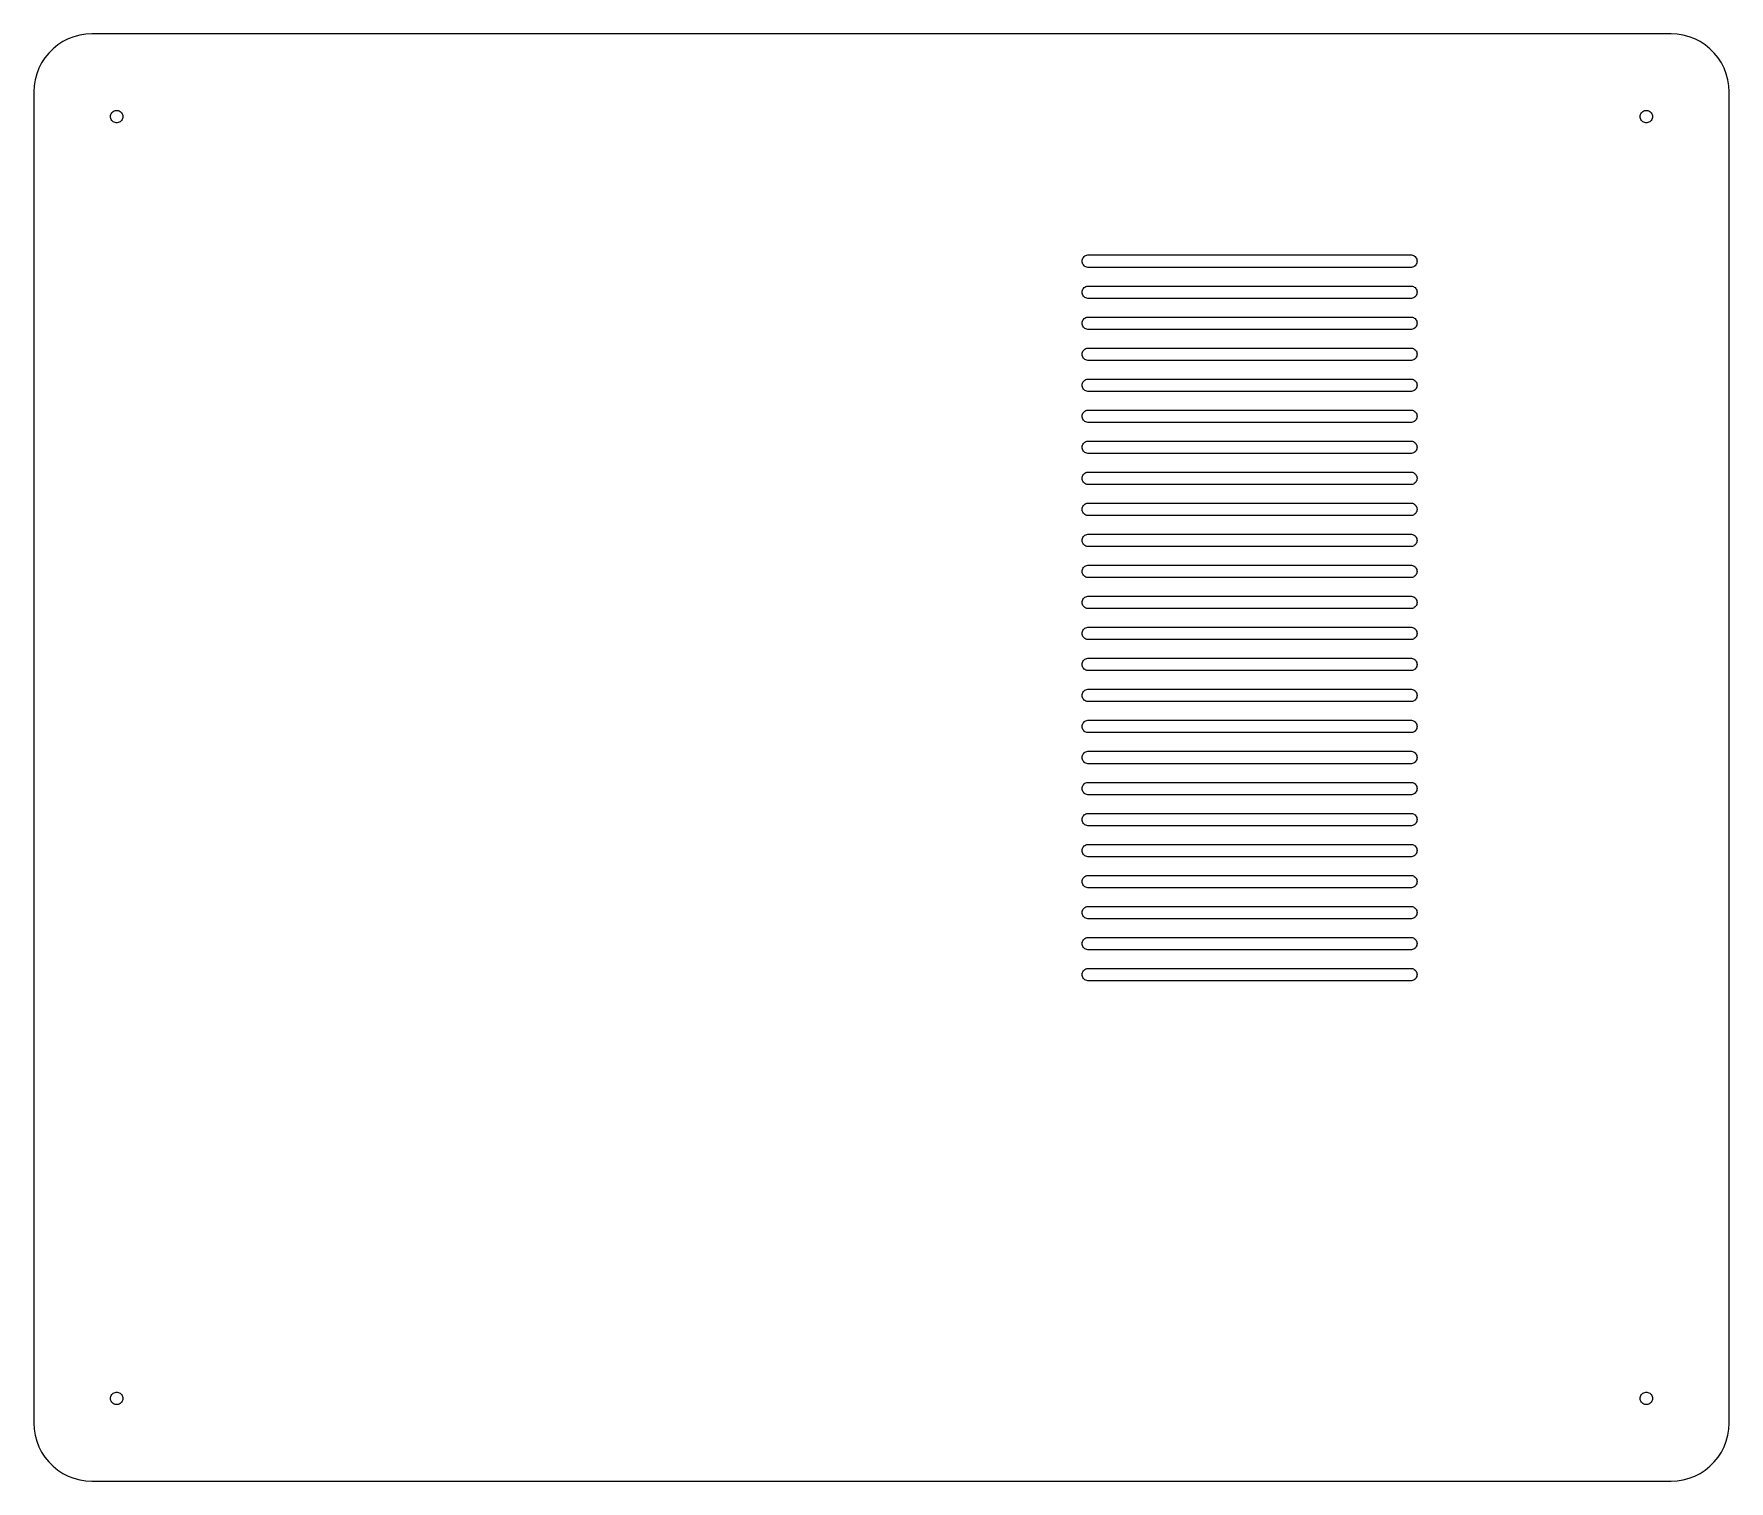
# Model space of a CAD drawing. Header units: metres. Extents: x -205 to 205, y -175 to 175.
import ezdxf

# ---------------------------------------------------------------- set-up
doc = ezdxf.new("R2010")
doc.units = ezdxf.units.M

msp = doc.modelspace()

# ---------------------------------------------------------------- linework, layer by layer
for p, q in [((-199.179, 172.276), (-200.318, 171.354)), ((-197.95, 173.074), (-199.179, 172.276)), ((-196.644, 173.74), (-197.95, 173.074)), ((-195.276, 174.265), (-196.644, 173.74)), ((-193.861, 174.644), (-195.276, 174.265)), ((-192.413, 174.873), (-193.861, 174.644)), ((-190.95, 174.95), (-192.413, 174.873)), ((190.95, 174.95), (-190.95, 174.95)), ((192.413, 174.873), (190.95, 174.95)), ((193.861, 174.644), (192.413, 174.873)), ((195.276, 174.265), (193.861, 174.644)), ((196.644, 173.74), (195.276, 174.265)), ((197.95, 173.074), (196.644, 173.74)), ((199.179, 172.276), (197.95, 173.074)), ((200.318, 171.354), (199.179, 172.276)), ((-202.276, 169.179), (-203.074, 167.95)), ((-201.354, 170.318), (-202.276, 169.179)), ((-200.318, 171.354), (-201.354, 170.318)), ((201.354, 170.318), (200.318, 171.354)), ((202.276, 169.179), (201.354, 170.318)), ((203.074, 167.95), (202.276, 169.179)), ((-204.265, 165.276), (-204.644, 163.861)), ((-203.74, 166.644), (-204.265, 165.276)), ((-203.074, 167.95), (-203.74, 166.644)), ((203.74, 166.644), (203.074, 167.95)), ((204.265, 165.276), (203.74, 166.644)), ((204.644, 163.861), (204.265, 165.276)), ((-204.873, 162.413), (-204.95, 160.95)), ((-204.95, 160.95), (-204.95, -160.95)), ((-204.644, 163.861), (-204.873, 162.413)), ((204.873, 162.413), (204.644, 163.861)), ((204.95, 160.95), (204.873, 162.413)), ((204.95, -160.95), (204.95, 160.95)), ((-186.269, 155.664), (-186.134, 155.871)), ((-186.134, 155.871), (-185.966, 156.054)), ((-185.966, 156.054), (-185.77, 156.206)), ((-185.77, 156.206), (-185.553, 156.324)), ((-185.553, 156.324), (-185.318, 156.404)), ((-185.318, 156.404), (-185.074, 156.445)), ((-185.074, 156.445), (-184.826, 156.445)), ((-184.826, 156.445), (-184.582, 156.404)), ((-184.582, 156.404), (-184.347, 156.324)), ((-184.347, 156.324), (-184.13, 156.206)), ((-184.13, 156.206), (-183.934, 156.054)), ((-183.934, 156.054), (-183.766, 155.871)), ((-183.766, 155.871), (-183.631, 155.664)), ((183.631, 155.664), (183.766, 155.871)), ((183.766, 155.871), (183.934, 156.054)), ((183.934, 156.054), (184.13, 156.206)), ((184.13, 156.206), (184.347, 156.324)), ((184.347, 156.324), (184.582, 156.404)), ((184.582, 156.404), (184.826, 156.445)), ((184.826, 156.445), (185.074, 156.445)), ((185.074, 156.445), (185.318, 156.404)), ((185.318, 156.404), (185.553, 156.324)), ((185.553, 156.324), (185.77, 156.206)), ((185.77, 156.206), (185.966, 156.054)), ((185.966, 156.054), (186.134, 155.871)), ((186.134, 155.871), (186.269, 155.664)), ((-186.45, 154.95), (-186.43, 155.197)), ((-186.43, 154.703), (-186.45, 154.95)), ((-186.43, 155.197), (-186.369, 155.437)), ((-186.369, 154.463), (-186.43, 154.703)), ((-186.369, 155.437), (-186.269, 155.664)), ((-186.269, 154.236), (-186.369, 154.463)), ((-186.134, 154.029), (-186.269, 154.236)), ((-185.966, 153.846), (-186.134, 154.029)), ((-185.77, 153.694), (-185.966, 153.846)), ((-185.553, 153.576), (-185.77, 153.694)), ((-185.318, 153.496), (-185.553, 153.576)), ((-185.074, 153.455), (-185.318, 153.496)), ((-184.826, 153.455), (-185.074, 153.455)), ((-184.582, 153.496), (-184.826, 153.455)), ((-184.347, 153.576), (-184.582, 153.496)), ((-184.13, 153.694), (-184.347, 153.576)), ((-183.934, 153.846), (-184.13, 153.694)), ((-183.766, 154.029), (-183.934, 153.846)), ((-183.631, 154.236), (-183.766, 154.029)), ((-183.631, 155.664), (-183.531, 155.437)), ((-183.531, 154.463), (-183.631, 154.236)), ((-183.531, 155.437), (-183.47, 155.197)), ((-183.47, 154.703), (-183.531, 154.463)), ((-183.47, 155.197), (-183.45, 154.95)), ((-183.45, 154.95), (-183.47, 154.703)), ((183.45, 154.95), (183.47, 155.197)), ((183.47, 154.703), (183.45, 154.95)), ((183.47, 155.197), (183.531, 155.437)), ((183.531, 154.463), (183.47, 154.703)), ((183.531, 155.437), (183.631, 155.664)), ((183.631, 154.236), (183.531, 154.463)), ((183.766, 154.029), (183.631, 154.236)), ((183.934, 153.846), (183.766, 154.029)), ((184.13, 153.694), (183.934, 153.846)), ((184.347, 153.576), (184.13, 153.694)), ((184.582, 153.496), (184.347, 153.576)), ((184.826, 153.455), (184.582, 153.496)), ((185.074, 153.455), (184.826, 153.455)), ((185.318, 153.496), (185.074, 153.455)), ((185.553, 153.576), (185.318, 153.496)), ((185.77, 153.694), (185.553, 153.576)), ((185.966, 153.846), (185.77, 153.694)), ((186.134, 154.029), (185.966, 153.846)), ((186.269, 154.236), (186.134, 154.029)), ((186.269, 155.664), (186.369, 155.437)), ((186.369, 154.463), (186.269, 154.236)), ((186.369, 155.437), (186.43, 155.197)), ((186.43, 154.703), (186.369, 154.463)), ((186.43, 155.197), (186.45, 154.95)), ((186.45, 154.95), (186.43, 154.703)), ((48.5, 120), (48.5204, 120.247)), ((48.5204, 119.753), (48.5, 120)), ((48.5204, 120.247), (48.5813, 120.487)), ((48.5813, 119.513), (48.5204, 119.753)), ((48.5813, 120.487), (48.6808, 120.714)), ((48.6808, 119.286), (48.5813, 119.513)), ((48.6808, 120.714), (48.8163, 120.921)), ((48.8163, 119.079), (48.6808, 119.286)), ((48.8163, 120.921), (48.9841, 121.104)), ((48.9841, 118.896), (48.8163, 119.079)), ((48.9841, 121.104), (49.1796, 121.256)), ((49.1796, 118.744), (48.9841, 118.896)), ((49.1796, 121.256), (49.3974, 121.374)), ((49.3974, 121.374), (49.6318, 121.454)), ((49.6318, 121.454), (49.8761, 121.495)), ((49.8761, 121.495), (128.124, 121.495)), ((128.124, 121.495), (128.368, 121.454)), ((128.368, 121.454), (128.603, 121.374)), ((128.603, 121.374), (128.82, 121.256)), ((128.82, 121.256), (129.016, 121.104)), ((129.016, 118.896), (128.82, 118.744)), ((129.016, 121.104), (129.184, 120.921)), ((129.184, 119.079), (129.016, 118.896)), ((129.184, 120.921), (129.319, 120.714)), ((129.319, 119.286), (129.184, 119.079)), ((129.319, 120.714), (129.419, 120.487)), ((129.419, 119.513), (129.319, 119.286)), ((129.419, 120.487), (129.48, 120.247)), ((129.48, 119.753), (129.419, 119.513)), ((129.48, 120.247), (129.5, 120)), ((129.5, 120), (129.48, 119.753)), ((49.3974, 118.626), (49.1796, 118.744)), ((49.6318, 118.546), (49.3974, 118.626)), ((49.8761, 118.505), (49.6318, 118.546)), ((128.124, 118.505), (49.8761, 118.505)), ((128.368, 118.546), (128.124, 118.505)), ((128.603, 118.626), (128.368, 118.546)), ((128.82, 118.744), (128.603, 118.626)), ((48.5, 112.5), (48.5204, 112.747)), ((48.5204, 112.253), (48.5, 112.5)), ((48.5204, 112.747), (48.5813, 112.987)), ((48.5813, 112.013), (48.5204, 112.253)), ((48.5813, 112.987), (48.6808, 113.214)), ((48.6808, 111.786), (48.5813, 112.013)), ((48.6808, 113.214), (48.8163, 113.421)), ((48.8163, 111.579), (48.6808, 111.786)), ((48.8163, 113.421), (48.9841, 113.604)), ((48.9841, 111.396), (48.8163, 111.579)), ((48.9841, 113.604), (49.1796, 113.756)), ((49.1796, 111.244), (48.9841, 111.396)), ((49.1796, 113.756), (49.3974, 113.874)), ((49.3974, 111.126), (49.1796, 111.244)), ((49.3974, 113.874), (49.6318, 113.954)), ((49.6318, 111.046), (49.3974, 111.126)), ((49.6318, 113.954), (49.8761, 113.995)), ((49.8761, 111.005), (49.6318, 111.046)), ((49.8761, 113.995), (128.124, 113.995)), ((128.124, 111.005), (49.8761, 111.005)), ((128.124, 113.995), (128.368, 113.954)), ((128.368, 111.046), (128.124, 111.005)), ((128.368, 113.954), (128.603, 113.874)), ((128.603, 111.126), (128.368, 111.046)), ((128.603, 113.874), (128.82, 113.756)), ((128.82, 111.244), (128.603, 111.126)), ((128.82, 113.756), (129.016, 113.604)), ((129.016, 111.396), (128.82, 111.244)), ((129.016, 113.604), (129.184, 113.421)), ((129.184, 111.579), (129.016, 111.396)), ((129.184, 113.421), (129.319, 113.214)), ((129.319, 111.786), (129.184, 111.579)), ((129.319, 113.214), (129.419, 112.987)), ((129.419, 112.013), (129.319, 111.786)), ((129.419, 112.987), (129.48, 112.747)), ((129.48, 112.253), (129.419, 112.013)), ((129.48, 112.747), (129.5, 112.5)), ((129.5, 112.5), (129.48, 112.253)), ((48.5, 105), (48.5204, 105.247)), ((48.5204, 104.753), (48.5, 105)), ((48.5204, 105.247), (48.5813, 105.487)), ((48.5813, 104.513), (48.5204, 104.753)), ((48.5813, 105.487), (48.6808, 105.714)), ((48.6808, 104.286), (48.5813, 104.513)), ((48.6808, 105.714), (48.8163, 105.921)), ((48.8163, 104.079), (48.6808, 104.286)), ((48.8163, 105.921), (48.9841, 106.104)), ((48.9841, 103.896), (48.8163, 104.079)), ((48.9841, 106.104), (49.1796, 106.256)), ((49.1796, 103.744), (48.9841, 103.896)), ((49.1796, 106.256), (49.3974, 106.374)), ((49.3974, 103.626), (49.1796, 103.744)), ((49.3974, 106.374), (49.6318, 106.454)), ((49.6318, 103.546), (49.3974, 103.626)), ((49.6318, 106.454), (49.8761, 106.495)), ((49.8761, 103.505), (49.6318, 103.546)), ((49.8761, 106.495), (128.124, 106.495)), ((128.124, 103.505), (49.8761, 103.505)), ((128.124, 106.495), (128.368, 106.454)), ((128.368, 103.546), (128.124, 103.505)), ((128.368, 106.454), (128.603, 106.374)), ((128.603, 103.626), (128.368, 103.546)), ((128.603, 106.374), (128.82, 106.256)), ((128.82, 103.744), (128.603, 103.626)), ((128.82, 106.256), (129.016, 106.104)), ((129.016, 103.896), (128.82, 103.744)), ((129.016, 106.104), (129.184, 105.921)), ((129.184, 104.079), (129.016, 103.896)), ((129.184, 105.921), (129.319, 105.714)), ((129.319, 104.286), (129.184, 104.079)), ((129.319, 105.714), (129.419, 105.487)), ((129.419, 104.513), (129.319, 104.286)), ((129.419, 105.487), (129.48, 105.247)), ((129.48, 104.753), (129.419, 104.513)), ((129.48, 105.247), (129.5, 105)), ((129.5, 105), (129.48, 104.753)), ((48.6808, 98.2139), (48.8163, 98.4213)), ((48.8163, 98.4213), (48.9841, 98.6036)), ((48.9841, 98.6036), (49.1796, 98.7558)), ((49.1796, 98.7558), (49.3974, 98.8737)), ((49.3974, 98.8737), (49.6318, 98.9541)), ((49.6318, 98.9541), (49.8761, 98.9949)), ((49.8761, 98.9949), (128.124, 98.9949)), ((128.124, 98.9949), (128.368, 98.9541)), ((128.368, 98.9541), (128.603, 98.8737)), ((128.603, 98.8737), (128.82, 98.7558)), ((128.82, 98.7558), (129.016, 98.6036)), ((129.016, 98.6036), (129.184, 98.4213)), ((129.184, 98.4213), (129.319, 98.2139)), ((48.5, 97.5), (48.5204, 97.7469)), ((48.5204, 97.2531), (48.5, 97.5)), ((48.5204, 97.7469), (48.5813, 97.987)), ((48.5813, 97.013), (48.5204, 97.2531)), ((48.5813, 97.987), (48.6808, 98.2139)), ((48.6808, 96.7861), (48.5813, 97.013)), ((48.8163, 96.5787), (48.6808, 96.7861)), ((48.9841, 96.3964), (48.8163, 96.5787)), ((49.1796, 96.2442), (48.9841, 96.3964)), ((49.3974, 96.1263), (49.1796, 96.2442)), ((49.6318, 96.0459), (49.3974, 96.1263)), ((49.8761, 96.0051), (49.6318, 96.0459)), ((128.124, 96.0051), (49.8761, 96.0051)), ((128.368, 96.0459), (128.124, 96.0051)), ((128.603, 96.1263), (128.368, 96.0459)), ((128.82, 96.2442), (128.603, 96.1263)), ((129.016, 96.3964), (128.82, 96.2442)), ((129.184, 96.5787), (129.016, 96.3964)), ((129.319, 96.7861), (129.184, 96.5787)), ((129.319, 98.2139), (129.419, 97.987)), ((129.419, 97.013), (129.319, 96.7861)), ((129.419, 97.987), (129.48, 97.7469)), ((129.48, 97.2531), (129.419, 97.013)), ((129.48, 97.7469), (129.5, 97.5)), ((129.5, 97.5), (129.48, 97.2531)), ((48.5, 90), (48.5204, 90.2469)), ((48.5204, 90.2469), (48.5813, 90.487)), ((48.5813, 90.487), (48.6808, 90.7139)), ((48.6808, 90.7139), (48.8163, 90.9213)), ((48.8163, 90.9213), (48.9841, 91.1036)), ((48.9841, 91.1036), (49.1796, 91.2558)), ((49.1796, 91.2558), (49.3974, 91.3737)), ((49.3974, 91.3737), (49.6318, 91.4541)), ((49.6318, 91.4541), (49.8761, 91.4949)), ((49.8761, 91.4949), (128.124, 91.4949)), ((128.124, 91.4949), (128.368, 91.4541)), ((128.368, 91.4541), (128.603, 91.3737)), ((128.603, 91.3737), (128.82, 91.2558)), ((128.82, 91.2558), (129.016, 91.1036)), ((129.016, 91.1036), (129.184, 90.9213)), ((129.184, 90.9213), (129.319, 90.7139)), ((129.319, 90.7139), (129.419, 90.487)), ((129.419, 90.487), (129.48, 90.2469)), ((129.48, 90.2469), (129.5, 90)), ((48.5204, 89.7531), (48.5, 90)), ((48.5813, 89.513), (48.5204, 89.7531)), ((48.6808, 89.2861), (48.5813, 89.513)), ((48.8163, 89.0787), (48.6808, 89.2861)), ((48.9841, 88.8964), (48.8163, 89.0787)), ((49.1796, 88.7442), (48.9841, 88.8964)), ((49.3974, 88.6263), (49.1796, 88.7442)), ((49.6318, 88.5459), (49.3974, 88.6263)), ((49.8761, 88.5051), (49.6318, 88.5459)), ((128.124, 88.5051), (49.8761, 88.5051)), ((128.368, 88.5459), (128.124, 88.5051)), ((128.603, 88.6263), (128.368, 88.5459)), ((128.82, 88.7442), (128.603, 88.6263)), ((129.016, 88.8964), (128.82, 88.7442)), ((129.184, 89.0787), (129.016, 88.8964)), ((129.319, 89.2861), (129.184, 89.0787)), ((129.419, 89.513), (129.319, 89.2861)), ((129.48, 89.7531), (129.419, 89.513)), ((129.5, 90), (129.48, 89.7531)), ((48.5, 82.5), (48.5204, 82.7469)), ((48.5204, 82.2531), (48.5, 82.5)), ((48.5204, 82.7469), (48.5813, 82.987)), ((48.5813, 82.013), (48.5204, 82.2531)), ((48.5813, 82.987), (48.6808, 83.2139)), ((48.6808, 81.7861), (48.5813, 82.013)), ((48.6808, 83.2139), (48.8163, 83.4213)), ((48.8163, 83.4213), (48.9841, 83.6036)), ((48.9841, 83.6036), (49.1796, 83.7558)), ((49.1796, 83.7558), (49.3974, 83.8737)), ((49.3974, 83.8737), (49.6318, 83.9541)), ((49.6318, 83.9541), (49.8761, 83.9949)), ((49.8761, 83.9949), (128.124, 83.9949)), ((128.124, 83.9949), (128.368, 83.9541)), ((128.368, 83.9541), (128.603, 83.8737)), ((128.603, 83.8737), (128.82, 83.7558)), ((128.82, 83.7558), (129.016, 83.6036)), ((129.016, 83.6036), (129.184, 83.4213)), ((129.184, 83.4213), (129.319, 83.2139)), ((129.319, 83.2139), (129.419, 82.987)), ((129.419, 82.013), (129.319, 81.7861)), ((129.419, 82.987), (129.48, 82.7469)), ((129.48, 82.2531), (129.419, 82.013)), ((129.48, 82.7469), (129.5, 82.5)), ((129.5, 82.5), (129.48, 82.2531)), ((48.8163, 81.5787), (48.6808, 81.7861)), ((48.9841, 81.3964), (48.8163, 81.5787)), ((49.1796, 81.2442), (48.9841, 81.3964)), ((49.3974, 81.1263), (49.1796, 81.2442)), ((49.6318, 81.0459), (49.3974, 81.1263)), ((49.8761, 81.0051), (49.6318, 81.0459)), ((128.124, 81.0051), (49.8761, 81.0051)), ((128.368, 81.0459), (128.124, 81.0051)), ((128.603, 81.1263), (128.368, 81.0459)), ((128.82, 81.2442), (128.603, 81.1263)), ((129.016, 81.3964), (128.82, 81.2442)), ((129.184, 81.5787), (129.016, 81.3964)), ((129.319, 81.7861), (129.184, 81.5787)), ((48.5, 75), (48.5204, 75.2469)), ((48.5204, 74.7531), (48.5, 75)), ((48.5204, 75.2469), (48.5813, 75.487)), ((48.5813, 74.513), (48.5204, 74.7531)), ((48.5813, 75.487), (48.6808, 75.7139)), ((48.6808, 74.2861), (48.5813, 74.513)), ((48.6808, 75.7139), (48.8163, 75.9213)), ((48.8163, 74.0787), (48.6808, 74.2861)), ((48.8163, 75.9213), (48.9841, 76.1036)), ((48.9841, 73.8964), (48.8163, 74.0787)), ((48.9841, 76.1036), (49.1796, 76.2558)), ((49.1796, 73.7442), (48.9841, 73.8964)), ((49.1796, 76.2558), (49.3974, 76.3737)), ((49.3974, 76.3737), (49.6318, 76.4541)), ((49.6318, 76.4541), (49.8761, 76.4949)), ((49.8761, 76.4949), (128.124, 76.4949)), ((128.124, 76.4949), (128.368, 76.4541)), ((128.368, 76.4541), (128.603, 76.3737)), ((128.603, 76.3737), (128.82, 76.2558)), ((128.82, 76.2558), (129.016, 76.1036)), ((129.016, 73.8964), (128.82, 73.7442)), ((129.016, 76.1036), (129.184, 75.9213)), ((129.184, 74.0787), (129.016, 73.8964)), ((129.184, 75.9213), (129.319, 75.7139)), ((129.319, 74.2861), (129.184, 74.0787)), ((129.319, 75.7139), (129.419, 75.487)), ((129.419, 74.513), (129.319, 74.2861)), ((129.419, 75.487), (129.48, 75.2469)), ((129.48, 74.7531), (129.419, 74.513)), ((129.48, 75.2469), (129.5, 75)), ((129.5, 75), (129.48, 74.7531)), ((49.3974, 73.6263), (49.1796, 73.7442)), ((49.6318, 73.5459), (49.3974, 73.6263)), ((49.8761, 73.5051), (49.6318, 73.5459)), ((128.124, 73.5051), (49.8761, 73.5051)), ((128.368, 73.5459), (128.124, 73.5051)), ((128.603, 73.6263), (128.368, 73.5459)), ((128.82, 73.7442), (128.603, 73.6263)), ((48.5, 67.5), (48.5204, 67.7469)), ((48.5204, 67.2531), (48.5, 67.5)), ((48.5204, 67.7469), (48.5813, 67.987)), ((48.5813, 67.013), (48.5204, 67.2531)), ((48.5813, 67.987), (48.6808, 68.2139)), ((48.6808, 66.7861), (48.5813, 67.013)), ((48.6808, 68.2139), (48.8163, 68.4213)), ((48.8163, 66.5787), (48.6808, 66.7861)), ((48.8163, 68.4213), (48.9841, 68.6036)), ((48.9841, 66.3964), (48.8163, 66.5787)), ((48.9841, 68.6036), (49.1796, 68.7558)), ((49.1796, 66.2442), (48.9841, 66.3964)), ((49.1796, 68.7558), (49.3974, 68.8737)), ((49.3974, 66.1263), (49.1796, 66.2442)), ((49.3974, 68.8737), (49.6318, 68.9541)), ((49.6318, 66.0459), (49.3974, 66.1263)), ((49.6318, 68.9541), (49.8761, 68.9949)), ((49.8761, 66.0051), (49.6318, 66.0459)), ((49.8761, 68.9949), (128.124, 68.9949)), ((128.124, 66.0051), (49.8761, 66.0051)), ((128.124, 68.9949), (128.368, 68.9541)), ((128.368, 66.0459), (128.124, 66.0051)), ((128.368, 68.9541), (128.603, 68.8737)), ((128.603, 66.1263), (128.368, 66.0459)), ((128.603, 68.8737), (128.82, 68.7558)), ((128.82, 66.2442), (128.603, 66.1263)), ((128.82, 68.7558), (129.016, 68.6036)), ((129.016, 66.3964), (128.82, 66.2442)), ((129.016, 68.6036), (129.184, 68.4213)), ((129.184, 66.5787), (129.016, 66.3964)), ((129.184, 68.4213), (129.319, 68.2139)), ((129.319, 66.7861), (129.184, 66.5787)), ((129.319, 68.2139), (129.419, 67.987)), ((129.419, 67.013), (129.319, 66.7861)), ((129.419, 67.987), (129.48, 67.7469)), ((129.48, 67.2531), (129.419, 67.013)), ((129.48, 67.7469), (129.5, 67.5)), ((129.5, 67.5), (129.48, 67.2531)), ((49.6318, 61.4541), (49.8761, 61.4949)), ((49.8761, 61.4949), (128.124, 61.4949)), ((128.124, 61.4949), (128.368, 61.4541)), ((48.5, 60), (48.5204, 60.2469)), ((48.5204, 59.7531), (48.5, 60)), ((48.5204, 60.2469), (48.5813, 60.487)), ((48.5813, 59.5129), (48.5204, 59.7531)), ((48.5813, 60.487), (48.6808, 60.7139)), ((48.6808, 59.2861), (48.5813, 59.5129)), ((48.6808, 60.7139), (48.8163, 60.9213)), ((48.8163, 59.0787), (48.6808, 59.2861)), ((48.8163, 60.9213), (48.9841, 61.1036)), ((48.9841, 58.8964), (48.8163, 59.0787)), ((48.9841, 61.1036), (49.1796, 61.2558)), ((49.1796, 58.7442), (48.9841, 58.8964)), ((49.1796, 61.2558), (49.3974, 61.3737)), ((49.3974, 58.6263), (49.1796, 58.7442)), ((49.3974, 61.3737), (49.6318, 61.4541)), ((49.6318, 58.5459), (49.3974, 58.6263)), ((49.8761, 58.5051), (49.6318, 58.5459)), ((128.124, 58.5051), (49.8761, 58.5051)), ((128.368, 58.5459), (128.124, 58.5051)), ((128.368, 61.4541), (128.603, 61.3737)), ((128.603, 58.6263), (128.368, 58.5459)), ((128.603, 61.3737), (128.82, 61.2558)), ((128.82, 58.7442), (128.603, 58.6263)), ((128.82, 61.2558), (129.016, 61.1036)), ((129.016, 58.8964), (128.82, 58.7442)), ((129.016, 61.1036), (129.184, 60.9213)), ((129.184, 59.0787), (129.016, 58.8964)), ((129.184, 60.9213), (129.319, 60.7139)), ((129.319, 59.2861), (129.184, 59.0787)), ((129.319, 60.7139), (129.419, 60.487)), ((129.419, 59.5129), (129.319, 59.2861)), ((129.419, 60.487), (129.48, 60.2469)), ((129.48, 59.7531), (129.419, 59.5129)), ((129.48, 60.2469), (129.5, 60)), ((129.5, 60), (129.48, 59.7531)), ((48.6808, 53.2139), (48.8163, 53.4213)), ((48.8163, 53.4213), (48.9841, 53.6036)), ((48.9841, 53.6036), (49.1796, 53.7558)), ((49.1796, 53.7558), (49.3974, 53.8737)), ((49.3974, 53.8737), (49.6318, 53.9541)), ((49.6318, 53.9541), (49.8761, 53.9949)), ((49.8761, 53.9949), (128.124, 53.9949)), ((128.124, 53.9949), (128.368, 53.9541)), ((128.368, 53.9541), (128.603, 53.8737)), ((128.603, 53.8737), (128.82, 53.7558)), ((128.82, 53.7558), (129.016, 53.6036)), ((129.016, 53.6036), (129.184, 53.4213)), ((129.184, 53.4213), (129.319, 53.2139)), ((48.5, 52.5), (48.5204, 52.7469)), ((48.5204, 52.2531), (48.5, 52.5)), ((48.5204, 52.7469), (48.5813, 52.987)), ((48.5813, 52.0129), (48.5204, 52.2531)), ((48.5813, 52.987), (48.6808, 53.2139)), ((48.6808, 51.7861), (48.5813, 52.0129)), ((48.8163, 51.5787), (48.6808, 51.7861)), ((48.9841, 51.3964), (48.8163, 51.5787)), ((49.1796, 51.2442), (48.9841, 51.3964)), ((49.3974, 51.1263), (49.1796, 51.2442)), ((49.6318, 51.0459), (49.3974, 51.1263)), ((49.8761, 51.0051), (49.6318, 51.0459)), ((128.124, 51.0051), (49.8761, 51.0051)), ((128.368, 51.0459), (128.124, 51.0051)), ((128.603, 51.1263), (128.368, 51.0459)), ((128.82, 51.2442), (128.603, 51.1263)), ((129.016, 51.3964), (128.82, 51.2442)), ((129.184, 51.5787), (129.016, 51.3964)), ((129.319, 51.7861), (129.184, 51.5787)), ((129.319, 53.2139), (129.419, 52.987)), ((129.419, 52.0129), (129.319, 51.7861)), ((129.419, 52.987), (129.48, 52.7469)), ((129.48, 52.2531), (129.419, 52.0129)), ((129.48, 52.7469), (129.5, 52.5)), ((129.5, 52.5), (129.48, 52.2531)), ((48.5, 45), (48.5204, 45.2469)), ((48.5204, 45.2469), (48.5813, 45.487)), ((48.5813, 45.487), (48.6808, 45.7139)), ((48.6808, 45.7139), (48.8163, 45.9213)), ((48.8163, 45.9213), (48.9841, 46.1036)), ((48.9841, 46.1036), (49.1796, 46.2558)), ((49.1796, 46.2558), (49.3974, 46.3737)), ((49.3974, 46.3737), (49.6318, 46.4541)), ((49.6318, 46.4541), (49.8761, 46.4949)), ((49.8761, 46.4949), (128.124, 46.4949)), ((128.124, 46.4949), (128.368, 46.4541)), ((128.368, 46.4541), (128.603, 46.3737)), ((128.603, 46.3737), (128.82, 46.2558)), ((128.82, 46.2558), (129.016, 46.1036)), ((129.016, 46.1036), (129.184, 45.9213)), ((129.184, 45.9213), (129.319, 45.7139)), ((129.319, 45.7139), (129.419, 45.487)), ((129.419, 45.487), (129.48, 45.2469)), ((129.48, 45.2469), (129.5, 45)), ((48.5204, 44.7531), (48.5, 45)), ((48.5813, 44.5129), (48.5204, 44.7531)), ((48.6808, 44.2861), (48.5813, 44.5129)), ((48.8163, 44.0787), (48.6808, 44.2861)), ((48.9841, 43.8964), (48.8163, 44.0787)), ((49.1796, 43.7442), (48.9841, 43.8964)), ((49.3974, 43.6263), (49.1796, 43.7442)), ((49.6318, 43.5459), (49.3974, 43.6263)), ((49.8761, 43.5051), (49.6318, 43.5459)), ((128.124, 43.5051), (49.8761, 43.5051)), ((128.368, 43.5459), (128.124, 43.5051)), ((128.603, 43.6263), (128.368, 43.5459)), ((128.82, 43.7442), (128.603, 43.6263)), ((129.016, 43.8964), (128.82, 43.7442)), ((129.184, 44.0787), (129.016, 43.8964)), ((129.319, 44.2861), (129.184, 44.0787)), ((129.419, 44.5129), (129.319, 44.2861)), ((129.48, 44.7531), (129.419, 44.5129)), ((129.5, 45), (129.48, 44.7531)), ((48.5, 37.5), (48.5204, 37.7469)), ((48.5204, 37.2531), (48.5, 37.5)), ((48.5204, 37.7469), (48.5813, 37.987)), ((48.5813, 37.0129), (48.5204, 37.2531)), ((48.5813, 37.987), (48.6808, 38.2139)), ((48.6808, 36.7861), (48.5813, 37.0129)), ((48.6808, 38.2139), (48.8163, 38.4213)), ((48.8163, 38.4213), (48.9841, 38.6036)), ((48.9841, 38.6036), (49.1796, 38.7558)), ((49.1796, 38.7558), (49.3974, 38.8737)), ((49.3974, 38.8737), (49.6318, 38.9541)), ((49.6318, 38.9541), (49.8761, 38.9949)), ((49.8761, 38.9949), (128.124, 38.9949)), ((128.124, 38.9949), (128.368, 38.9541)), ((128.368, 38.9541), (128.603, 38.8737)), ((128.603, 38.8737), (128.82, 38.7558)), ((128.82, 38.7558), (129.016, 38.6036)), ((129.016, 38.6036), (129.184, 38.4213)), ((129.184, 38.4213), (129.319, 38.2139)), ((129.319, 38.2139), (129.419, 37.987)), ((129.419, 37.0129), (129.319, 36.7861)), ((129.419, 37.987), (129.48, 37.7469)), ((129.48, 37.2531), (129.419, 37.0129)), ((129.48, 37.7469), (129.5, 37.5)), ((129.5, 37.5), (129.48, 37.2531)), ((48.8163, 36.5787), (48.6808, 36.7861)), ((48.9841, 36.3964), (48.8163, 36.5787)), ((49.1796, 36.2442), (48.9841, 36.3964)), ((49.3974, 36.1263), (49.1796, 36.2442)), ((49.6318, 36.0459), (49.3974, 36.1263)), ((49.8761, 36.0051), (49.6318, 36.0459)), ((128.124, 36.0051), (49.8761, 36.0051)), ((128.368, 36.0459), (128.124, 36.0051)), ((128.603, 36.1263), (128.368, 36.0459)), ((128.82, 36.2442), (128.603, 36.1263)), ((129.016, 36.3964), (128.82, 36.2442)), ((129.184, 36.5787), (129.016, 36.3964)), ((129.319, 36.7861), (129.184, 36.5787)), ((48.5, 30), (48.5204, 30.2469)), ((48.5204, 29.7531), (48.5, 30)), ((48.5204, 30.2469), (48.5813, 30.487)), ((48.5813, 29.5129), (48.5204, 29.7531)), ((48.5813, 30.487), (48.6808, 30.7139)), ((48.6808, 29.2861), (48.5813, 29.5129)), ((48.6808, 30.7139), (48.8163, 30.9213)), ((48.8163, 29.0787), (48.6808, 29.2861)), ((48.8163, 30.9213), (48.9841, 31.1036)), ((48.9841, 28.8964), (48.8163, 29.0787)), ((48.9841, 31.1036), (49.1796, 31.2557)), ((49.1796, 28.7442), (48.9841, 28.8964)), ((49.1796, 31.2557), (49.3974, 31.3737)), ((49.3974, 28.6263), (49.1796, 28.7442)), ((49.3974, 31.3737), (49.6318, 31.4541)), ((49.6318, 31.4541), (49.8761, 31.4949)), ((49.8761, 31.4949), (128.124, 31.4949)), ((128.124, 31.4949), (128.368, 31.4541)), ((128.368, 31.4541), (128.603, 31.3737)), ((128.603, 31.3737), (128.82, 31.2557)), ((128.82, 28.7442), (128.603, 28.6263)), ((128.82, 31.2557), (129.016, 31.1036)), ((129.016, 28.8964), (128.82, 28.7442)), ((129.016, 31.1036), (129.184, 30.9213)), ((129.184, 29.0787), (129.016, 28.8964)), ((129.184, 30.9213), (129.319, 30.7139)), ((129.319, 29.2861), (129.184, 29.0787)), ((129.319, 30.7139), (129.419, 30.487)), ((129.419, 29.5129), (129.319, 29.2861)), ((129.419, 30.487), (129.48, 30.2469)), ((129.48, 29.7531), (129.419, 29.5129)), ((129.48, 30.2469), (129.5, 30)), ((129.5, 30), (129.48, 29.7531)), ((49.6318, 28.5459), (49.3974, 28.6263)), ((49.8761, 28.5051), (49.6318, 28.5459)), ((128.124, 28.5051), (49.8761, 28.5051)), ((128.368, 28.5459), (128.124, 28.5051)), ((128.603, 28.6263), (128.368, 28.5459)), ((48.5, 22.5), (48.5204, 22.7469)), ((48.5204, 22.2531), (48.5, 22.5)), ((48.5204, 22.7469), (48.5813, 22.987)), ((48.5813, 22.0129), (48.5204, 22.2531)), ((48.5813, 22.987), (48.6808, 23.2139)), ((48.6808, 21.7861), (48.5813, 22.0129)), ((48.6808, 23.2139), (48.8163, 23.4213)), ((48.8163, 21.5787), (48.6808, 21.7861)), ((48.8163, 23.4213), (48.9841, 23.6036)), ((48.9841, 21.3964), (48.8163, 21.5787)), ((48.9841, 23.6036), (49.1796, 23.7557)), ((49.1796, 21.2442), (48.9841, 21.3964)), ((49.1796, 23.7557), (49.3974, 23.8737)), ((49.3974, 21.1263), (49.1796, 21.2442)), ((49.3974, 23.8737), (49.6318, 23.9541)), ((49.6318, 21.0459), (49.3974, 21.1263)), ((49.6318, 23.9541), (49.8761, 23.9949)), ((49.8761, 21.0051), (49.6318, 21.0459)), ((49.8761, 23.9949), (128.124, 23.9949)), ((128.124, 21.0051), (49.8761, 21.0051)), ((128.124, 23.9949), (128.368, 23.9541)), ((128.368, 21.0459), (128.124, 21.0051)), ((128.368, 23.9541), (128.603, 23.8737)), ((128.603, 21.1263), (128.368, 21.0459)), ((128.603, 23.8737), (128.82, 23.7557)), ((128.82, 21.2442), (128.603, 21.1263)), ((128.82, 23.7557), (129.016, 23.6036)), ((129.016, 21.3964), (128.82, 21.2442)), ((129.016, 23.6036), (129.184, 23.4213)), ((129.184, 21.5787), (129.016, 21.3964)), ((129.184, 23.4213), (129.319, 23.2139)), ((129.319, 21.7861), (129.184, 21.5787)), ((129.319, 23.2139), (129.419, 22.987)), ((129.419, 22.0129), (129.319, 21.7861)), ((129.419, 22.987), (129.48, 22.7469)), ((129.48, 22.2531), (129.419, 22.0129)), ((129.48, 22.7469), (129.5, 22.5)), ((129.5, 22.5), (129.48, 22.2531)), ((49.3974, 16.3737), (49.6318, 16.4541)), ((49.6318, 16.4541), (49.8761, 16.4949)), ((49.8761, 16.4949), (128.124, 16.4949)), ((128.124, 16.4949), (128.368, 16.4541)), ((128.368, 16.4541), (128.603, 16.3737)), ((48.5, 15), (48.5204, 15.2469)), ((48.5204, 14.7531), (48.5, 15)), ((48.5204, 15.2469), (48.5813, 15.487)), ((48.5813, 14.5129), (48.5204, 14.7531)), ((48.5813, 15.487), (48.6808, 15.7139)), ((48.6808, 14.2861), (48.5813, 14.5129)), ((48.6808, 15.7139), (48.8163, 15.9213)), ((48.8163, 14.0787), (48.6808, 14.2861)), ((48.8163, 15.9213), (48.9841, 16.1036)), ((48.9841, 13.8964), (48.8163, 14.0787)), ((48.9841, 16.1036), (49.1796, 16.2557)), ((49.1796, 13.7442), (48.9841, 13.8964)), ((49.1796, 16.2557), (49.3974, 16.3737)), ((49.3974, 13.6263), (49.1796, 13.7442)), ((49.6318, 13.5459), (49.3974, 13.6263)), ((49.8761, 13.5051), (49.6318, 13.5459)), ((128.124, 13.5051), (49.8761, 13.5051)), ((128.368, 13.5459), (128.124, 13.5051)), ((128.603, 13.6263), (128.368, 13.5459)), ((128.603, 16.3737), (128.82, 16.2557)), ((128.82, 13.7442), (128.603, 13.6263)), ((128.82, 16.2557), (129.016, 16.1036)), ((129.016, 13.8964), (128.82, 13.7442)), ((129.016, 16.1036), (129.184, 15.9213)), ((129.184, 14.0787), (129.016, 13.8964)), ((129.184, 15.9213), (129.319, 15.7139)), ((129.319, 14.2861), (129.184, 14.0787)), ((129.319, 15.7139), (129.419, 15.487)), ((129.419, 14.5129), (129.319, 14.2861)), ((129.419, 15.487), (129.48, 15.2469)), ((129.48, 14.7531), (129.419, 14.5129)), ((129.48, 15.2469), (129.5, 15)), ((129.5, 15), (129.48, 14.7531)), ((48.5813, 7.98705), (48.6808, 8.21391)), ((48.6808, 8.21391), (48.8163, 8.42131)), ((48.8163, 8.42131), (48.9841, 8.60358)), ((48.9841, 8.60358), (49.1796, 8.75574)), ((49.1796, 8.75574), (49.3974, 8.87366)), ((49.3974, 8.87366), (49.6318, 8.95409)), ((49.6318, 8.95409), (49.8761, 8.99487)), ((49.8761, 8.99487), (128.124, 8.99487)), ((128.124, 8.99487), (128.368, 8.95409)), ((128.368, 8.95409), (128.603, 8.87366)), ((128.603, 8.87366), (128.82, 8.75574)), ((128.82, 8.75574), (129.016, 8.60358)), ((129.016, 8.60358), (129.184, 8.42131)), ((129.184, 8.42131), (129.319, 8.21391)), ((129.319, 8.21391), (129.419, 7.98705)), ((48.5, 7.5), (48.5204, 7.74689)), ((48.5204, 7.2531), (48.5, 7.5)), ((48.5204, 7.74689), (48.5813, 7.98705)), ((48.5813, 7.01294), (48.5204, 7.2531)), ((48.6808, 6.78607), (48.5813, 7.01294)), ((48.8163, 6.57867), (48.6808, 6.78607)), ((48.9841, 6.39641), (48.8163, 6.57867)), ((49.1796, 6.24425), (48.9841, 6.39641)), ((49.3974, 6.12633), (49.1796, 6.24425)), ((49.6318, 6.0459), (49.3974, 6.12633)), ((49.8761, 6.00511), (49.6318, 6.0459)), ((128.124, 6.00511), (49.8761, 6.00511)), ((128.368, 6.0459), (128.124, 6.00511)), ((128.603, 6.12633), (128.368, 6.0459)), ((128.82, 6.24425), (128.603, 6.12633)), ((129.016, 6.39641), (128.82, 6.24425)), ((129.184, 6.57867), (129.016, 6.39641)), ((129.319, 6.78607), (129.184, 6.57867)), ((129.419, 7.01294), (129.319, 6.78607)), ((129.419, 7.98705), (129.48, 7.74689)), ((129.48, 7.2531), (129.419, 7.01294)), ((129.48, 7.74689), (129.5, 7.5)), ((129.5, 7.5), (129.48, 7.2531)), ((48.5, 0), (48.5204, 0.24689)), ((48.5204, -0.24689), (48.5, 0)), ((48.5204, 0.24689), (48.5813, 0.48705)), ((48.5813, 0.48705), (48.6808, 0.71391)), ((48.6808, 0.71391), (48.8163, 0.92131)), ((48.8163, 0.92131), (48.9841, 1.10358)), ((48.9841, 1.10358), (49.1796, 1.25574)), ((49.1796, 1.25574), (49.3974, 1.37366)), ((49.3974, 1.37366), (49.6318, 1.45409)), ((49.6318, 1.45409), (49.8761, 1.49487)), ((49.8761, 1.49487), (128.124, 1.49487)), ((128.124, 1.49487), (128.368, 1.45409)), ((128.368, 1.45409), (128.603, 1.37366)), ((128.603, 1.37366), (128.82, 1.25574)), ((128.82, 1.25574), (129.016, 1.10358)), ((129.016, 1.10358), (129.184, 0.92131)), ((129.184, 0.92131), (129.319, 0.71391)), ((129.319, 0.71391), (129.419, 0.48705)), ((129.419, 0.48705), (129.48, 0.24689)), ((129.48, 0.24689), (129.5, 0)), ((129.5, 0), (129.48, -0.24689)), ((48.5813, -0.48705), (48.5204, -0.24689)), ((48.6808, -0.71391), (48.5813, -0.48705)), ((48.8163, -0.92131), (48.6808, -0.71391)), ((48.9841, -1.10358), (48.8163, -0.92131)), ((49.1796, -1.25574), (48.9841, -1.10358)), ((49.3974, -1.37366), (49.1796, -1.25574)), ((49.6318, -1.45409), (49.3974, -1.37366)), ((49.8761, -1.49487), (49.6318, -1.45409)), ((128.124, -1.49487), (49.8761, -1.49487)), ((128.368, -1.45409), (128.124, -1.49487)), ((128.603, -1.37366), (128.368, -1.45409)), ((128.82, -1.25574), (128.603, -1.37366)), ((129.016, -1.10358), (128.82, -1.25574)), ((129.184, -0.92131), (129.016, -1.10358)), ((129.319, -0.71391), (129.184, -0.92131)), ((129.419, -0.48705), (129.319, -0.71391)), ((129.48, -0.24689), (129.419, -0.48705)), ((48.5, -7.5), (48.5204, -7.2531)), ((48.5204, -7.74689), (48.5, -7.5)), ((48.5204, -7.2531), (48.5813, -7.01294)), ((48.5813, -7.98705), (48.5204, -7.74689)), ((48.5813, -7.01294), (48.6808, -6.78607)), ((48.6808, -8.21391), (48.5813, -7.98705)), ((48.6808, -6.78607), (48.8163, -6.57867)), ((48.8163, -6.57867), (48.9841, -6.39641)), ((48.9841, -6.39641), (49.1796, -6.24425)), ((49.1796, -6.24425), (49.3974, -6.12633)), ((49.3974, -6.12633), (49.6318, -6.0459)), ((49.6318, -6.0459), (49.8761, -6.00511)), ((49.8761, -6.00511), (128.124, -6.00511)), ((128.124, -6.00511), (128.368, -6.0459)), ((128.368, -6.0459), (128.603, -6.12633)), ((128.603, -6.12633), (128.82, -6.24425)), ((128.82, -6.24425), (129.016, -6.39641)), ((129.016, -6.39641), (129.184, -6.57867)), ((129.184, -6.57867), (129.319, -6.78607)), ((129.319, -6.78607), (129.419, -7.01294)), ((129.419, -7.98705), (129.319, -8.21391)), ((129.419, -7.01294), (129.48, -7.2531)), ((129.48, -7.74689), (129.419, -7.98705)), ((129.48, -7.2531), (129.5, -7.5)), ((129.5, -7.5), (129.48, -7.74689)), ((48.8163, -8.42131), (48.6808, -8.21391)), ((48.9841, -8.60358), (48.8163, -8.42131)), ((49.1796, -8.75574), (48.9841, -8.60358)), ((49.3974, -8.87366), (49.1796, -8.75574)), ((49.6318, -8.95409), (49.3974, -8.87366)), ((49.8761, -8.99487), (49.6318, -8.95409)), ((128.124, -8.99487), (49.8761, -8.99487)), ((128.368, -8.95409), (128.124, -8.99487)), ((128.603, -8.87366), (128.368, -8.95409)), ((128.82, -8.75574), (128.603, -8.87366)), ((129.016, -8.60358), (128.82, -8.75574)), ((129.184, -8.42131), (129.016, -8.60358)), ((129.319, -8.21391), (129.184, -8.42131)), ((48.5, -15), (48.5204, -14.7531)), ((48.5204, -15.2469), (48.5, -15)), ((48.5204, -14.7531), (48.5813, -14.5129)), ((48.5813, -15.487), (48.5204, -15.2469)), ((48.5813, -14.5129), (48.6808, -14.2861)), ((48.6808, -15.7139), (48.5813, -15.487)), ((48.6808, -14.2861), (48.8163, -14.0787)), ((48.8163, -15.9213), (48.6808, -15.7139)), ((48.8163, -14.0787), (48.9841, -13.8964)), ((48.9841, -16.1036), (48.8163, -15.9213)), ((48.9841, -13.8964), (49.1796, -13.7442)), ((49.1796, -16.2557), (48.9841, -16.1036)), ((49.1796, -13.7442), (49.3974, -13.6263)), ((49.3974, -16.3737), (49.1796, -16.2557)), ((49.3974, -13.6263), (49.6318, -13.5459)), ((49.6318, -16.4541), (49.3974, -16.3737)), ((49.6318, -13.5459), (49.8761, -13.5051)), ((49.8761, -13.5051), (128.124, -13.5051)), ((128.124, -13.5051), (128.368, -13.5459)), ((128.368, -13.5459), (128.603, -13.6263)), ((128.603, -16.3737), (128.368, -16.4541)), ((128.603, -13.6263), (128.82, -13.7442)), ((128.82, -16.2557), (128.603, -16.3737)), ((128.82, -13.7442), (129.016, -13.8964)), ((129.016, -16.1036), (128.82, -16.2557)), ((129.016, -13.8964), (129.184, -14.0787)), ((129.184, -15.9213), (129.016, -16.1036)), ((129.184, -14.0787), (129.319, -14.2861)), ((129.319, -15.7139), (129.184, -15.9213)), ((129.319, -14.2861), (129.419, -14.5129)), ((129.419, -15.487), (129.319, -15.7139)), ((129.419, -14.5129), (129.48, -14.7531)), ((129.48, -15.2469), (129.419, -15.487)), ((129.48, -14.7531), (129.5, -15)), ((129.5, -15), (129.48, -15.2469)), ((49.8761, -16.4949), (49.6318, -16.4541)), ((128.124, -16.4949), (49.8761, -16.4949)), ((128.368, -16.4541), (128.124, -16.4949)), ((48.5, -22.5), (48.5204, -22.2531)), ((48.5204, -22.7469), (48.5, -22.5)), ((48.5204, -22.2531), (48.5813, -22.0129)), ((48.5813, -22.987), (48.5204, -22.7469)), ((48.5813, -22.0129), (48.6808, -21.7861)), ((48.6808, -23.2139), (48.5813, -22.987)), ((48.6808, -21.7861), (48.8163, -21.5787)), ((48.8163, -23.4213), (48.6808, -23.2139)), ((48.8163, -21.5787), (48.9841, -21.3964)), ((48.9841, -23.6036), (48.8163, -23.4213)), ((48.9841, -21.3964), (49.1796, -21.2442)), ((49.1796, -23.7557), (48.9841, -23.6036)), ((49.1796, -21.2442), (49.3974, -21.1263)), ((49.3974, -23.8737), (49.1796, -23.7557)), ((49.3974, -21.1263), (49.6318, -21.0459)), ((49.6318, -23.9541), (49.3974, -23.8737)), ((49.6318, -21.0459), (49.8761, -21.0051)), ((49.8761, -23.9949), (49.6318, -23.9541)), ((49.8761, -21.0051), (128.124, -21.0051)), ((128.124, -23.9949), (49.8761, -23.9949)), ((128.124, -21.0051), (128.368, -21.0459)), ((128.368, -23.9541), (128.124, -23.9949)), ((128.368, -21.0459), (128.603, -21.1263)), ((128.603, -23.8737), (128.368, -23.9541)), ((128.603, -21.1263), (128.82, -21.2442)), ((128.82, -23.7557), (128.603, -23.8737)), ((128.82, -21.2442), (129.016, -21.3964)), ((129.016, -23.6036), (128.82, -23.7557)), ((129.016, -21.3964), (129.184, -21.5787)), ((129.184, -23.4213), (129.016, -23.6036)), ((129.184, -21.5787), (129.319, -21.7861)), ((129.319, -23.2139), (129.184, -23.4213)), ((129.319, -21.7861), (129.419, -22.0129)), ((129.419, -22.987), (129.319, -23.2139)), ((129.419, -22.0129), (129.48, -22.2531)), ((129.48, -22.7469), (129.419, -22.987)), ((129.48, -22.2531), (129.5, -22.5)), ((129.5, -22.5), (129.48, -22.7469)), ((49.1796, -28.7442), (49.3974, -28.6263)), ((49.3974, -28.6263), (49.6318, -28.5459)), ((49.6318, -28.5459), (49.8761, -28.5051)), ((49.8761, -28.5051), (128.124, -28.5051)), ((128.124, -28.5051), (128.368, -28.5459)), ((128.368, -28.5459), (128.603, -28.6263)), ((128.603, -28.6263), (128.82, -28.7442)), ((48.5, -30), (48.5204, -29.7531)), ((48.5204, -30.2469), (48.5, -30)), ((48.5204, -29.7531), (48.5813, -29.5129)), ((48.5813, -30.487), (48.5204, -30.2469)), ((48.5813, -29.5129), (48.6808, -29.2861)), ((48.6808, -30.7139), (48.5813, -30.487)), ((48.6808, -29.2861), (48.8163, -29.0787)), ((48.8163, -30.9213), (48.6808, -30.7139)), ((48.8163, -29.0787), (48.9841, -28.8964)), ((48.9841, -31.1036), (48.8163, -30.9213)), ((48.9841, -28.8964), (49.1796, -28.7442)), ((49.1796, -31.2557), (48.9841, -31.1036)), ((49.3974, -31.3737), (49.1796, -31.2557)), ((49.6318, -31.4541), (49.3974, -31.3737)), ((49.8761, -31.4949), (49.6318, -31.4541)), ((128.124, -31.4949), (49.8761, -31.4949)), ((128.368, -31.4541), (128.124, -31.4949)), ((128.603, -31.3737), (128.368, -31.4541)), ((128.82, -31.2557), (128.603, -31.3737)), ((128.82, -28.7442), (129.016, -28.8964)), ((129.016, -31.1036), (128.82, -31.2557)), ((129.016, -28.8964), (129.184, -29.0787)), ((129.184, -30.9213), (129.016, -31.1036)), ((129.184, -29.0787), (129.319, -29.2861)), ((129.319, -30.7139), (129.184, -30.9213)), ((129.319, -29.2861), (129.419, -29.5129)), ((129.419, -30.487), (129.319, -30.7139)), ((129.419, -29.5129), (129.48, -29.7531)), ((129.48, -30.2469), (129.419, -30.487)), ((129.48, -29.7531), (129.5, -30)), ((129.5, -30), (129.48, -30.2469)), ((48.5813, -37.0129), (48.6808, -36.7861)), ((48.6808, -36.7861), (48.8163, -36.5787)), ((48.8163, -36.5787), (48.9841, -36.3964)), ((48.9841, -36.3964), (49.1796, -36.2442)), ((49.1796, -36.2442), (49.3974, -36.1263)), ((49.3974, -36.1263), (49.6318, -36.0459)), ((49.6318, -36.0459), (49.8761, -36.0051)), ((49.8761, -36.0051), (128.124, -36.0051)), ((128.124, -36.0051), (128.368, -36.0459)), ((128.368, -36.0459), (128.603, -36.1263)), ((128.603, -36.1263), (128.82, -36.2442)), ((128.82, -36.2442), (129.016, -36.3964)), ((129.016, -36.3964), (129.184, -36.5787)), ((129.184, -36.5787), (129.319, -36.7861)), ((129.319, -36.7861), (129.419, -37.0129)), ((48.5, -37.5), (48.5204, -37.2531)), ((48.5204, -37.7469), (48.5, -37.5)), ((48.5204, -37.2531), (48.5813, -37.0129)), ((48.5813, -37.987), (48.5204, -37.7469)), ((48.6808, -38.2139), (48.5813, -37.987)), ((48.8163, -38.4213), (48.6808, -38.2139)), ((48.9841, -38.6036), (48.8163, -38.4213)), ((49.1796, -38.7557), (48.9841, -38.6036)), ((49.3974, -38.8737), (49.1796, -38.7557)), ((49.6318, -38.9541), (49.3974, -38.8737)), ((49.8761, -38.9949), (49.6318, -38.9541)), ((128.124, -38.9949), (49.8761, -38.9949)), ((128.368, -38.9541), (128.124, -38.9949)), ((128.603, -38.8737), (128.368, -38.9541)), ((128.82, -38.7557), (128.603, -38.8737)), ((129.016, -38.6036), (128.82, -38.7557)), ((129.184, -38.4213), (129.016, -38.6036)), ((129.319, -38.2139), (129.184, -38.4213)), ((129.419, -37.987), (129.319, -38.2139)), ((129.419, -37.0129), (129.48, -37.2531)), ((129.48, -37.7469), (129.419, -37.987)), ((129.48, -37.2531), (129.5, -37.5)), ((129.5, -37.5), (129.48, -37.7469)), ((48.5, -45), (48.5204, -44.7531)), ((48.5204, -45.2469), (48.5, -45)), ((48.5204, -44.7531), (48.5813, -44.5129)), ((48.5813, -44.5129), (48.6808, -44.2861)), ((48.6808, -44.2861), (48.8163, -44.0787)), ((48.8163, -44.0787), (48.9841, -43.8964)), ((48.9841, -43.8964), (49.1796, -43.7442)), ((49.1796, -43.7442), (49.3974, -43.6263)), ((49.3974, -43.6263), (49.6318, -43.5459)), ((49.6318, -43.5459), (49.8761, -43.5051)), ((49.8761, -43.5051), (128.124, -43.5051)), ((128.124, -43.5051), (128.368, -43.5459)), ((128.368, -43.5459), (128.603, -43.6263)), ((128.603, -43.6263), (128.82, -43.7442)), ((128.82, -43.7442), (129.016, -43.8964)), ((129.016, -43.8964), (129.184, -44.0787)), ((129.184, -44.0787), (129.319, -44.2861)), ((129.319, -44.2861), (129.419, -44.5129)), ((129.419, -44.5129), (129.48, -44.7531)), ((129.48, -44.7531), (129.5, -45)), ((129.5, -45), (129.48, -45.2469)), ((48.5813, -45.487), (48.5204, -45.2469)), ((48.6808, -45.7139), (48.5813, -45.487)), ((48.8163, -45.9213), (48.6808, -45.7139)), ((48.9841, -46.1036), (48.8163, -45.9213)), ((49.1796, -46.2557), (48.9841, -46.1036)), ((49.3974, -46.3737), (49.1796, -46.2557)), ((49.6318, -46.4541), (49.3974, -46.3737)), ((49.8761, -46.4949), (49.6318, -46.4541)), ((128.124, -46.4949), (49.8761, -46.4949)), ((128.368, -46.4541), (128.124, -46.4949)), ((128.603, -46.3737), (128.368, -46.4541)), ((128.82, -46.2557), (128.603, -46.3737)), ((129.016, -46.1036), (128.82, -46.2557)), ((129.184, -45.9213), (129.016, -46.1036)), ((129.319, -45.7139), (129.184, -45.9213)), ((129.419, -45.487), (129.319, -45.7139)), ((129.48, -45.2469), (129.419, -45.487)), ((48.5, -52.5), (48.5204, -52.2531)), ((48.5204, -52.7469), (48.5, -52.5)), ((48.5204, -52.2531), (48.5813, -52.0129)), ((48.5813, -52.987), (48.5204, -52.7469)), ((48.5813, -52.0129), (48.6808, -51.7861)), ((48.6808, -53.2139), (48.5813, -52.987)), ((48.6808, -51.7861), (48.8163, -51.5787)), ((48.8163, -53.4213), (48.6808, -53.2139)), ((48.8163, -51.5787), (48.9841, -51.3964)), ((48.9841, -51.3964), (49.1796, -51.2442)), ((49.1796, -51.2442), (49.3974, -51.1263)), ((49.3974, -51.1263), (49.6318, -51.0459)), ((49.6318, -51.0459), (49.8761, -51.0051)), ((49.8761, -51.0051), (128.124, -51.0051)), ((128.124, -51.0051), (128.368, -51.0459)), ((128.368, -51.0459), (128.603, -51.1263)), ((128.603, -51.1263), (128.82, -51.2442)), ((128.82, -51.2442), (129.016, -51.3964)), ((129.016, -51.3964), (129.184, -51.5787)), ((129.184, -51.5787), (129.319, -51.7861)), ((129.319, -53.2139), (129.184, -53.4213)), ((129.319, -51.7861), (129.419, -52.0129)), ((129.419, -52.987), (129.319, -53.2139)), ((129.419, -52.0129), (129.48, -52.2531)), ((129.48, -52.7469), (129.419, -52.987)), ((129.48, -52.2531), (129.5, -52.5)), ((129.5, -52.5), (129.48, -52.7469)), ((48.9841, -53.6036), (48.8163, -53.4213)), ((49.1796, -53.7557), (48.9841, -53.6036)), ((49.3974, -53.8737), (49.1796, -53.7557)), ((49.6318, -53.9541), (49.3974, -53.8737)), ((49.8761, -53.9949), (49.6318, -53.9541)), ((128.124, -53.9949), (49.8761, -53.9949)), ((128.368, -53.9541), (128.124, -53.9949)), ((128.603, -53.8737), (128.368, -53.9541)), ((128.82, -53.7557), (128.603, -53.8737)), ((129.016, -53.6036), (128.82, -53.7557)), ((129.184, -53.4213), (129.016, -53.6036)), ((-186.45, -154.95), (-186.43, -154.703)), ((-186.43, -155.197), (-186.45, -154.95)), ((-186.43, -154.703), (-186.369, -154.463)), ((-186.369, -155.437), (-186.43, -155.197)), ((-186.369, -154.463), (-186.269, -154.236)), ((-186.269, -155.664), (-186.369, -155.437)), ((-186.269, -154.236), (-186.134, -154.029)), ((-186.134, -155.871), (-186.269, -155.664)), ((-186.134, -154.029), (-185.966, -153.846)), ((-185.966, -153.846), (-185.77, -153.694)), ((-185.77, -153.694), (-185.553, -153.576)), ((-185.553, -153.576), (-185.318, -153.496)), ((-185.318, -153.496), (-185.074, -153.455)), ((-185.074, -153.455), (-184.826, -153.455)), ((-184.826, -153.455), (-184.582, -153.496)), ((-184.582, -153.496), (-184.347, -153.576)), ((-184.347, -153.576), (-184.13, -153.694)), ((-184.13, -153.694), (-183.934, -153.846)), ((-183.934, -153.846), (-183.766, -154.029)), ((-183.766, -154.029), (-183.631, -154.236)), ((-183.631, -155.664), (-183.766, -155.871)), ((-183.631, -154.236), (-183.531, -154.463)), ((-183.531, -155.437), (-183.631, -155.664)), ((-183.531, -154.463), (-183.47, -154.703)), ((-183.47, -155.197), (-183.531, -155.437)), ((-183.47, -154.703), (-183.45, -154.95)), ((-183.45, -154.95), (-183.47, -155.197)), ((183.45, -154.95), (183.47, -154.703)), ((183.47, -155.197), (183.45, -154.95)), ((183.47, -154.703), (183.531, -154.463)), ((183.531, -155.437), (183.47, -155.197)), ((183.531, -154.463), (183.631, -154.236)), ((183.631, -155.664), (183.531, -155.437)), ((183.631, -154.236), (183.766, -154.029)), ((183.766, -155.871), (183.631, -155.664)), ((183.766, -154.029), (183.934, -153.846)), ((183.934, -153.846), (184.13, -153.694)), ((184.13, -153.694), (184.347, -153.576)), ((184.347, -153.576), (184.582, -153.496)), ((184.582, -153.496), (184.826, -153.455)), ((184.826, -153.455), (185.074, -153.455)), ((185.074, -153.455), (185.318, -153.496)), ((185.318, -153.496), (185.553, -153.576)), ((185.553, -153.576), (185.77, -153.694)), ((185.77, -153.694), (185.966, -153.846)), ((185.966, -153.846), (186.134, -154.029)), ((186.134, -154.029), (186.269, -154.236)), ((186.269, -155.664), (186.134, -155.871)), ((186.269, -154.236), (186.369, -154.463)), ((186.369, -155.437), (186.269, -155.664)), ((186.369, -154.463), (186.43, -154.703)), ((186.43, -155.197), (186.369, -155.437)), ((186.43, -154.703), (186.45, -154.95)), ((186.45, -154.95), (186.43, -155.197)), ((-185.966, -156.054), (-186.134, -155.871)), ((-185.77, -156.206), (-185.966, -156.054)), ((-185.553, -156.324), (-185.77, -156.206)), ((-185.318, -156.404), (-185.553, -156.324)), ((-185.074, -156.445), (-185.318, -156.404)), ((-184.826, -156.445), (-185.074, -156.445)), ((-184.582, -156.404), (-184.826, -156.445)), ((-184.347, -156.324), (-184.582, -156.404)), ((-184.13, -156.206), (-184.347, -156.324)), ((-183.934, -156.054), (-184.13, -156.206)), ((-183.766, -155.871), (-183.934, -156.054)), ((183.934, -156.054), (183.766, -155.871)), ((184.13, -156.206), (183.934, -156.054)), ((184.347, -156.324), (184.13, -156.206)), ((184.582, -156.404), (184.347, -156.324)), ((184.826, -156.445), (184.582, -156.404)), ((185.074, -156.445), (184.826, -156.445)), ((185.318, -156.404), (185.074, -156.445)), ((185.553, -156.324), (185.318, -156.404)), ((185.77, -156.206), (185.553, -156.324)), ((185.966, -156.054), (185.77, -156.206)), ((186.134, -155.871), (185.966, -156.054)), ((-204.95, -160.95), (-204.873, -162.413)), ((-204.873, -162.413), (-204.644, -163.861)), ((-204.644, -163.861), (-204.265, -165.276)), ((204.265, -165.276), (204.644, -163.861)), ((204.644, -163.861), (204.873, -162.413)), ((204.873, -162.413), (204.95, -160.95)), ((-204.265, -165.276), (-203.74, -166.644)), ((-203.74, -166.644), (-203.074, -167.95)), ((-203.074, -167.95), (-202.276, -169.179)), ((202.276, -169.179), (203.074, -167.95)), ((203.074, -167.95), (203.74, -166.644)), ((203.74, -166.644), (204.265, -165.276)), ((-202.276, -169.179), (-201.354, -170.318)), ((-201.354, -170.318), (-200.318, -171.354)), ((-200.318, -171.354), (-199.179, -172.276)), ((199.179, -172.276), (200.318, -171.354)), ((200.318, -171.354), (201.354, -170.318)), ((201.354, -170.318), (202.276, -169.179)), ((-199.179, -172.276), (-197.95, -173.074)), ((-197.95, -173.074), (-196.644, -173.74)), ((-196.644, -173.74), (-195.276, -174.265)), ((-195.276, -174.265), (-193.861, -174.644)), ((-193.861, -174.644), (-192.413, -174.873)), ((-192.413, -174.873), (-190.95, -174.95)), ((-190.95, -174.95), (190.95, -174.95)), ((190.95, -174.95), (192.413, -174.873)), ((192.413, -174.873), (193.861, -174.644)), ((193.861, -174.644), (195.276, -174.265)), ((195.276, -174.265), (196.644, -173.74)), ((196.644, -173.74), (197.95, -173.074)), ((197.95, -173.074), (199.179, -172.276))]:
    msp.add_line(p, q)

doc.saveas('drawing.dxf')
